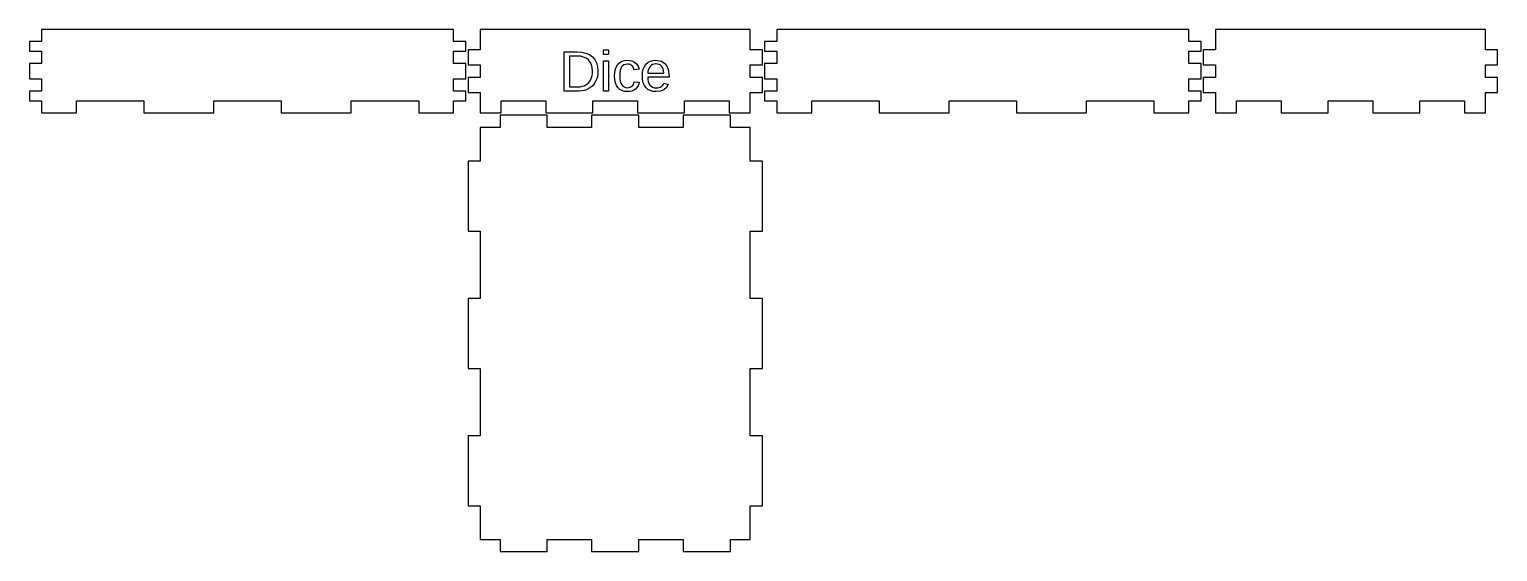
# Model space of a CAD drawing. Header units: metres. Extents: x -128 to 193, y -162 to -48.
import ezdxf

# ---------------------------------------------------------------- set-up
doc = ezdxf.new("R2010")
doc.units = ezdxf.units.M

msp = doc.modelspace()

# ---------------------------------------------------------------- linework, layer by layer
for p, q in [((-35.285, -47.625), (-125.215, -47.625)), ((-125.215, -47.625), (-125.215, -50.285)), ((-35.285, -50.285), (-35.285, -47.625)), ((29.465, -47.625), (-29.465, -47.625)), ((-29.465, -47.625), (-29.465, -52.11)), ((29.465, -52.11), (29.465, -47.625)), ((125.215, -47.625), (35.285, -47.625)), ((35.285, -47.625), (35.285, -50.285)), ((125.215, -50.285), (125.215, -47.625)), ((189.965, -47.625), (131.035, -47.625)), ((131.035, -47.625), (131.035, -52.11)), ((189.965, -52.11), (189.965, -47.625)), ((-125.215, -50.285), (-127.875, -50.285)), ((-127.875, -50.285), (-127.875, -52.39)), ((-32.625, -50.285), (-35.285, -50.285)), ((-32.625, -52.39), (-32.625, -50.285)), ((35.285, -50.285), (32.625, -50.285)), ((32.625, -50.285), (32.625, -52.39)), ((127.875, -50.285), (125.215, -50.285)), ((127.875, -52.39), (127.875, -50.285)), ((-127.875, -52.39), (-125.215, -52.39)), ((-125.215, -52.39), (-125.215, -55.11)), ((-35.285, -55.11), (-35.285, -52.39)), ((-35.285, -52.39), (-32.625, -52.39)), ((-29.465, -52.11), (-32.125, -52.11)), ((-32.125, -52.11), (-32.125, -55.39)), ((-11.1659, -61.0938), (-11.1659, -52.5178)), ((-11.1659, -52.5178), (-8.32291, -52.5178)), ((-8.34792, -53.4498), (-10.0019, -53.4498)), ((-10.0019, -53.4498), (-10.0019, -60.1617)), ((-7.56647, -53.5021), (-8.34792, -53.4498)), ((-8.32291, -52.5178), (-7.29285, -52.5861)), ((-6.88316, -53.659), (-7.56647, -53.5021)), ((-7.29285, -52.5861), (-6.38766, -52.791)), ((-6.29797, -53.9206), (-6.88316, -53.659)), ((-6.38766, -52.791), (-5.60735, -53.1326)), ((-5.81091, -54.2868), (-6.29797, -53.9206)), ((-5.42766, -54.7522), (-5.81091, -54.2868)), ((-5.60735, -53.1326), (-4.9519, -53.6108)), ((-4.9519, -53.6108), (-4.4326, -54.2144)), ((-4.4326, -54.2144), (-4.06166, -54.9335)), ((-2.56015, -53.1178), (-2.56015, -52.0698)), ((-2.56015, -52.0698), (-1.46315, -52.0698)), ((-1.46315, -53.1178), (-2.56015, -53.1178)), ((-1.46315, -52.0698), (-1.46315, -53.1178)), ((1.48109, -54.5928), (2.04765, -54.4285)), ((2.04765, -54.4285), (2.69385, -54.3738)), ((2.69385, -54.3738), (3.18028, -54.4064)), ((3.18028, -54.4064), (3.6236, -54.5045)), ((7.62659, -54.592), (8.21133, -54.4283)), ((8.21133, -54.4283), (8.87759, -54.3738)), ((8.87759, -54.3738), (10.1441, -54.5931)), ((32.125, -52.11), (29.465, -52.11)), ((32.125, -55.39), (32.125, -52.11)), ((32.625, -52.39), (35.285, -52.39)), ((35.285, -52.39), (35.285, -55.11)), ((125.215, -55.11), (125.215, -52.39)), ((125.215, -52.39), (127.875, -52.39)), ((131.035, -52.11), (128.375, -52.11)), ((128.375, -52.11), (128.375, -55.39)), ((192.625, -52.11), (189.965, -52.11)), ((192.625, -55.39), (192.625, -52.11)), ((-125.215, -55.11), (-127.875, -55.11)), ((-127.875, -55.11), (-127.875, -58.39)), ((-32.625, -55.11), (-35.285, -55.11)), ((-32.625, -58.39), (-32.625, -55.11)), ((-32.125, -55.39), (-29.465, -55.39)), ((-29.465, -55.39), (-29.465, -58.11)), ((-5.15392, -55.3125), (-5.42766, -54.7522)), ((-4.98965, -55.9677), (-5.15392, -55.3125)), ((-5.03116, -57.7067), (-4.95897, -57.2297)), ((-4.93491, -56.7178), (-4.98965, -55.9677)), ((-4.95897, -57.2297), (-4.93491, -56.7178)), ((-4.06166, -54.9335), (-3.8391, -55.7679)), ((-3.79735, -57.3605), (-3.89465, -57.9617)), ((-3.8391, -55.7679), (-3.76491, -56.7178)), ((-3.76491, -56.7178), (-3.79735, -57.3605)), ((-2.56015, -61.0938), (-2.56015, -54.5018)), ((-2.56015, -54.5018), (-1.46315, -54.5018)), ((-1.46315, -54.5018), (-1.46315, -61.0938)), ((-0.14815, -57.7917), (-0.1022, -57.0081)), ((-0.1022, -57.0081), (0.03558, -56.3233)), ((0.03558, -56.3233), (0.26527, -55.7371)), ((0.26527, -55.7371), (0.58684, -55.2498)), ((0.58684, -55.2498), (0.99416, -54.8665)), ((0.99416, -54.8665), (1.48109, -54.5928)), ((1.0224, -57.1299), (0.99783, -57.7677)), ((1.09608, -56.5915), (1.0224, -57.1299)), ((1.2189, -56.1525), (1.09608, -56.5915)), ((1.39084, -55.8128), (1.2189, -56.1525)), ((1.61815, -55.559), (1.39084, -55.8128)), ((1.9061, -55.3778), (1.61815, -55.559)), ((2.25465, -55.269), (1.9061, -55.3778)), ((2.66383, -55.2328), (2.25465, -55.269)), ((2.9679, -55.2529), (2.66383, -55.2328)), ((3.23509, -55.3133), (2.9679, -55.2529)), ((3.46541, -55.4139), (3.23509, -55.3133)), ((3.65884, -55.5548), (3.46541, -55.4139)), ((3.6236, -54.5045), (4.02377, -54.6679)), ((3.81778, -55.7293), (3.65884, -55.5548)), ((3.94359, -55.932), (3.81778, -55.7293)), ((4.03627, -56.1628), (3.94359, -55.932)), ((4.02377, -54.6679), (4.38084, -54.8968)), ((4.09584, -56.4218), (4.03627, -56.1628)), ((5.22284, -56.3368), (4.09584, -56.4218)), ((4.38084, -54.8968), (4.68509, -55.1825)), ((4.68509, -55.1825), (4.92683, -55.5178)), ((4.92683, -55.5178), (5.10609, -55.9025)), ((5.10609, -55.9025), (5.22284, -56.3368)), ((5.9406, -57.7547), (5.98816, -56.9849)), ((5.98816, -56.9849), (6.13084, -56.3103)), ((6.13084, -56.3103), (6.36865, -55.7309)), ((6.36865, -55.7309), (6.70158, -55.2468)), ((6.70158, -55.2468), (7.12334, -54.8648)), ((7.14928, -56.7468), (7.10458, -57.1897)), ((7.10458, -57.1897), (10.6396, -57.1897)), ((7.12334, -54.8648), (7.62659, -54.592)), ((7.24734, -56.354), (7.14928, -56.7468)), ((7.39877, -56.0113), (7.24734, -56.354)), ((7.60359, -55.7188), (7.39877, -56.0113)), ((7.85571, -55.4847), (7.60359, -55.7188)), ((8.14909, -55.3175), (7.85571, -55.4847)), ((8.48372, -55.2172), (8.14909, -55.3175)), ((8.85959, -55.1838), (8.48372, -55.2172)), ((9.24466, -55.2138), (8.85959, -55.1838)), ((9.58183, -55.3038), (9.24466, -55.2138)), ((9.87115, -55.4538), (9.58183, -55.3038)), ((10.1126, -55.6638), (9.87115, -55.4538)), ((10.309, -55.9391), (10.1126, -55.6638)), ((10.1441, -54.5931), (11.0488, -55.2513)), ((10.4623, -56.2853), (10.309, -55.9391)), ((10.5725, -56.7021), (10.4623, -56.2853)), ((10.6396, -57.1897), (10.5725, -56.7021)), ((11.0488, -55.2513), (11.5917, -56.3481)), ((11.5917, -56.3481), (11.7726, -57.8837)), ((29.465, -58.11), (29.465, -55.39)), ((29.465, -55.39), (32.125, -55.39)), ((35.285, -55.11), (32.625, -55.11)), ((32.625, -55.11), (32.625, -58.39)), ((127.875, -55.11), (125.215, -55.11)), ((127.875, -58.39), (127.875, -55.11)), ((128.375, -55.39), (131.035, -55.39)), ((131.035, -55.39), (131.035, -58.11)), ((189.965, -58.11), (189.965, -55.39)), ((189.965, -55.39), (192.625, -55.39)), ((-127.875, -58.39), (-125.215, -58.39)), ((-125.215, -58.39), (-125.215, -61.11)), ((-35.285, -61.11), (-35.285, -58.39)), ((-35.285, -58.39), (-32.625, -58.39)), ((-29.465, -58.11), (-32.125, -58.11)), ((-32.125, -58.11), (-32.125, -61.39)), ((-10.0019, -60.1617), (-8.08492, -60.1617)), ((-8.08492, -60.1617), (-7.62622, -60.1359)), ((-7.62622, -60.1359), (-7.19617, -60.0582)), ((-7.19617, -60.0582), (-6.79472, -59.9289)), ((-6.79472, -59.9289), (-6.42191, -59.7477)), ((-6.24823, -60.7962), (-6.77916, -60.9615)), ((-6.42191, -59.7477), (-6.08379, -59.518)), ((-5.75391, -60.5647), (-6.24823, -60.7962)), ((-6.08379, -59.518), (-5.78741, -59.2427)), ((-5.78741, -59.2427), (-5.53279, -58.922)), ((-5.30504, -60.2707), (-5.75391, -60.5647)), ((-5.53279, -58.922), (-5.31992, -58.5557)), ((-5.31992, -58.5557), (-5.15147, -58.1487)), ((-4.91042, -59.9185), (-5.30504, -60.2707)), ((-5.15147, -58.1487), (-5.03116, -57.7067)), ((-4.57004, -59.5082), (-4.91042, -59.9185)), ((-4.28391, -59.0397), (-4.57004, -59.5082)), ((-4.05685, -58.5215), (-4.28391, -59.0397)), ((-3.89465, -57.9617), (-4.05685, -58.5215)), ((-0.1024, -58.5806), (-0.14815, -57.7917)), ((0.03484, -59.2692), (-0.1024, -58.5806)), ((0.2636, -59.8576), (0.03484, -59.2692)), ((0.58385, -60.3457), (0.2636, -59.8576)), ((0.99097, -60.729), (0.58385, -60.3457)), ((1.48035, -61.0027), (0.99097, -60.729)), ((0.99783, -57.7677), (1.02397, -58.3845)), ((1.02397, -58.3845), (1.10234, -58.9157)), ((1.10234, -58.9157), (1.23297, -59.3615)), ((1.23297, -59.3615), (1.41583, -59.7217)), ((1.41583, -59.7217), (1.65134, -59.9996)), ((1.65134, -59.9996), (1.93983, -60.198)), ((1.93983, -60.198), (2.28134, -60.3171)), ((2.28134, -60.3171), (2.67584, -60.3567)), ((2.67584, -60.3567), (2.95871, -60.3367)), ((2.95871, -60.3367), (3.21735, -60.2765)), ((3.21735, -60.2765), (3.45172, -60.1762)), ((3.45172, -60.1762), (3.66183, -60.0357)), ((3.66183, -60.0357), (3.84128, -59.8531)), ((3.84128, -59.8531), (3.98259, -59.6272)), ((3.98259, -59.6272), (4.08578, -59.3581)), ((4.44484, -60.6507), (4.0789, -60.9006)), ((4.08578, -59.3581), (4.15083, -59.0457)), ((4.15083, -59.0457), (5.25984, -59.1197)), ((4.75302, -60.3406), (4.44484, -60.6507)), ((4.99159, -59.982), (4.75302, -60.3406)), ((5.16052, -59.5751), (4.99159, -59.982)), ((5.25984, -59.1197), (5.16052, -59.5751)), ((5.98816, -58.5622), (5.9406, -57.7547)), ((6.13084, -59.2637), (5.98816, -58.5622)), ((6.36865, -59.8592), (6.13084, -59.2637)), ((6.70158, -60.3487), (6.36865, -59.8592)), ((7.12602, -60.7307), (6.70158, -60.3487)), ((11.7726, -58.0307), (7.09259, -58.0307)), ((7.09259, -58.0307), (7.12172, -58.5659)), ((7.12172, -58.5659), (7.20909, -59.0362)), ((7.63734, -61.0035), (7.12602, -60.7307)), ((7.20909, -59.0362), (7.35472, -59.4419)), ((7.35472, -59.4419), (7.55859, -59.7827)), ((7.55859, -59.7827), (7.81847, -60.0522)), ((7.81847, -60.0522), (8.1321, -60.2447)), ((8.1321, -60.2447), (8.49947, -60.3602)), ((8.49947, -60.3602), (8.92059, -60.3987)), ((8.92059, -60.3987), (9.25703, -60.3805)), ((9.25703, -60.3805), (9.55833, -60.3257)), ((9.55833, -60.3257), (9.82452, -60.2345)), ((9.82452, -60.2345), (10.0556, -60.1067)), ((10.6331, -60.827), (9.87047, -61.1231)), ((10.0556, -60.1067), (10.2518, -59.9506)), ((10.2518, -59.9506), (10.4136, -59.775)), ((10.4136, -59.775), (10.5408, -59.58)), ((10.5408, -59.58), (10.6336, -59.3657)), ((11.2085, -60.3336), (10.6331, -60.827)), ((10.6336, -59.3657), (11.5966, -59.6427)), ((11.5966, -59.6427), (11.2085, -60.3336)), ((11.7726, -57.8837), (11.7726, -58.0307)), ((32.125, -58.11), (29.465, -58.11)), ((32.125, -61.39), (32.125, -58.11)), ((32.625, -58.39), (35.285, -58.39)), ((35.285, -58.39), (35.285, -61.11)), ((125.215, -61.11), (125.215, -58.39)), ((125.215, -58.39), (127.875, -58.39)), ((131.035, -58.11), (128.375, -58.11)), ((128.375, -58.11), (128.375, -61.39)), ((192.625, -58.11), (189.965, -58.11)), ((192.625, -61.39), (192.625, -58.11)), ((-125.215, -61.11), (-127.875, -61.11)), ((-127.875, -61.11), (-127.875, -63.215)), ((-127.875, -63.215), (-125.215, -63.215)), ((-125.215, -63.215), (-125.215, -65.875)), ((-117.61, -63.215), (-102.89, -63.215)), ((-117.61, -65.875), (-117.61, -63.215)), ((-102.89, -63.215), (-102.89, -65.875)), ((-87.61, -65.875), (-87.61, -63.215)), ((-87.61, -63.215), (-72.89, -63.215)), ((-72.89, -63.215), (-72.89, -65.875)), ((-57.61, -65.875), (-57.61, -63.215)), ((-57.61, -63.215), (-42.89, -63.215)), ((-42.89, -63.215), (-42.89, -65.875)), ((-32.625, -61.11), (-35.285, -61.11)), ((-35.285, -65.875), (-35.285, -63.215)), ((-35.285, -63.215), (-32.625, -63.215)), ((-32.625, -63.215), (-32.625, -61.11)), ((-32.125, -61.39), (-29.465, -61.39)), ((-29.465, -61.39), (-29.465, -65.875)), ((-24.86, -63.215), (-15.14, -63.215)), ((-24.86, -65.875), (-24.86, -63.215)), ((-15.14, -63.215), (-15.14, -65.875)), ((-7.95091, -61.0938), (-11.1659, -61.0938)), ((-7.34673, -61.0607), (-7.95091, -61.0938)), ((-6.77916, -60.9615), (-7.34673, -61.0607)), ((-4.85999, -65.875), (-4.85999, -63.215)), ((-4.85999, -63.215), (4.85999, -63.215)), ((-1.46315, -61.0938), (-2.56015, -61.0938)), ((2.05197, -61.167), (1.48035, -61.0027)), ((2.70584, -61.2217), (2.05197, -61.167)), ((3.2094, -61.1861), (2.70584, -61.2217)), ((3.66708, -61.079), (3.2094, -61.1861)), ((4.0789, -60.9006), (3.66708, -61.079)), ((4.85999, -63.215), (4.85999, -65.875)), ((8.23553, -61.1672), (7.63734, -61.0035)), ((8.92059, -61.2217), (8.23553, -61.1672)), ((9.87047, -61.1231), (8.92059, -61.2217)), ((15.14, -65.875), (15.14, -63.215)), ((15.14, -63.215), (24.86, -63.215)), ((24.86, -63.215), (24.86, -65.875)), ((29.465, -65.875), (29.465, -61.39)), ((29.465, -61.39), (32.125, -61.39)), ((35.285, -61.11), (32.625, -61.11)), ((32.625, -61.11), (32.625, -63.215)), ((32.625, -63.215), (35.285, -63.215)), ((35.285, -63.215), (35.285, -65.875)), ((42.89, -63.215), (57.61, -63.215)), ((42.89, -65.875), (42.89, -63.215)), ((57.61, -63.215), (57.61, -65.875)), ((72.89, -65.875), (72.89, -63.215)), ((72.89, -63.215), (87.61, -63.215)), ((87.61, -63.215), (87.61, -65.875)), ((102.89, -65.875), (102.89, -63.215)), ((102.89, -63.215), (117.61, -63.215)), ((117.61, -63.215), (117.61, -65.875)), ((127.875, -61.11), (125.215, -61.11)), ((125.215, -65.875), (125.215, -63.215)), ((125.215, -63.215), (127.875, -63.215)), ((127.875, -63.215), (127.875, -61.11)), ((128.375, -61.39), (131.035, -61.39)), ((131.035, -61.39), (131.035, -65.875)), ((135.64, -63.215), (145.36, -63.215)), ((135.64, -65.875), (135.64, -63.215)), ((145.36, -63.215), (145.36, -65.875)), ((155.64, -65.875), (155.64, -63.215)), ((155.64, -63.215), (165.36, -63.215)), ((165.36, -63.215), (165.36, -65.875)), ((175.64, -65.875), (175.64, -63.215)), ((175.64, -63.215), (185.36, -63.215)), ((185.36, -63.215), (185.36, -65.875)), ((189.965, -65.875), (189.965, -61.39)), ((189.965, -61.39), (192.625, -61.39)), ((-125.215, -65.875), (-117.61, -65.875)), ((-102.89, -65.875), (-87.61, -65.875)), ((-72.89, -65.875), (-57.61, -65.875)), ((-42.89, -65.875), (-35.285, -65.875)), ((-29.465, -65.875), (-24.86, -65.875)), ((-14.86, -66.375), (-25.14, -66.375)), ((-25.14, -66.375), (-25.14, -69.035)), ((-15.14, -65.875), (-4.85999, -65.875)), ((-14.86, -69.035), (-14.86, -66.375)), ((5.14, -66.375), (-5.14, -66.375)), ((-5.14, -66.375), (-5.14, -69.035)), ((4.85999, -65.875), (15.14, -65.875)), ((5.14, -69.035), (5.14, -66.375)), ((25.14, -66.375), (14.86, -66.375)), ((14.86, -66.375), (14.86, -69.035)), ((24.86, -65.875), (29.465, -65.875)), ((25.14, -69.035), (25.14, -66.375)), ((35.285, -65.875), (42.89, -65.875)), ((57.61, -65.875), (72.89, -65.875)), ((87.61, -65.875), (102.89, -65.875)), ((117.61, -65.875), (125.215, -65.875)), ((131.035, -65.875), (135.64, -65.875)), ((145.36, -65.875), (155.64, -65.875)), ((165.36, -65.875), (175.64, -65.875)), ((185.36, -65.875), (189.965, -65.875)), ((-25.14, -69.035), (-29.465, -69.035)), ((-29.465, -69.035), (-29.465, -76.36)), ((-5.14, -69.035), (-14.86, -69.035)), ((14.86, -69.035), (5.14, -69.035)), ((29.465, -69.035), (25.14, -69.035)), ((29.465, -76.36), (29.465, -69.035)), ((-29.465, -76.36), (-32.125, -76.36)), ((-32.125, -76.36), (-32.125, -91.64)), ((32.125, -76.36), (29.465, -76.36)), ((32.125, -91.64), (32.125, -76.36)), ((-32.125, -91.64), (-29.465, -91.64)), ((-29.465, -91.64), (-29.465, -106.36)), ((29.465, -106.36), (29.465, -91.64)), ((29.465, -91.64), (32.125, -91.64)), ((-29.465, -106.36), (-32.125, -106.36)), ((-32.125, -106.36), (-32.125, -121.64)), ((32.125, -106.36), (29.465, -106.36)), ((32.125, -121.64), (32.125, -106.36)), ((-32.125, -121.64), (-29.465, -121.64)), ((-29.465, -121.64), (-29.465, -136.36)), ((29.465, -136.36), (29.465, -121.64)), ((29.465, -121.64), (32.125, -121.64)), ((-29.465, -136.36), (-32.125, -136.36)), ((-32.125, -136.36), (-32.125, -151.64)), ((32.125, -136.36), (29.465, -136.36)), ((32.125, -151.64), (32.125, -136.36)), ((-32.125, -151.64), (-29.465, -151.64)), ((-29.465, -151.64), (-29.465, -158.965)), ((29.465, -158.965), (29.465, -151.64)), ((29.465, -151.64), (32.125, -151.64)), ((-29.465, -158.965), (-25.14, -158.965)), ((-25.14, -158.965), (-25.14, -161.625)), ((-14.86, -158.965), (-5.14, -158.965)), ((-14.86, -161.625), (-14.86, -158.965)), ((-5.14, -158.965), (-5.14, -161.625)), ((5.13998, -161.625), (5.13998, -158.965)), ((5.13998, -158.965), (14.86, -158.965)), ((14.86, -158.965), (14.86, -161.625)), ((25.14, -161.625), (25.14, -158.965)), ((25.14, -158.965), (29.465, -158.965)), ((-25.14, -161.625), (-14.86, -161.625)), ((-5.14, -161.625), (5.13998, -161.625)), ((14.86, -161.625), (25.14, -161.625))]:
    msp.add_line(p, q)

doc.saveas('drawing.dxf')
